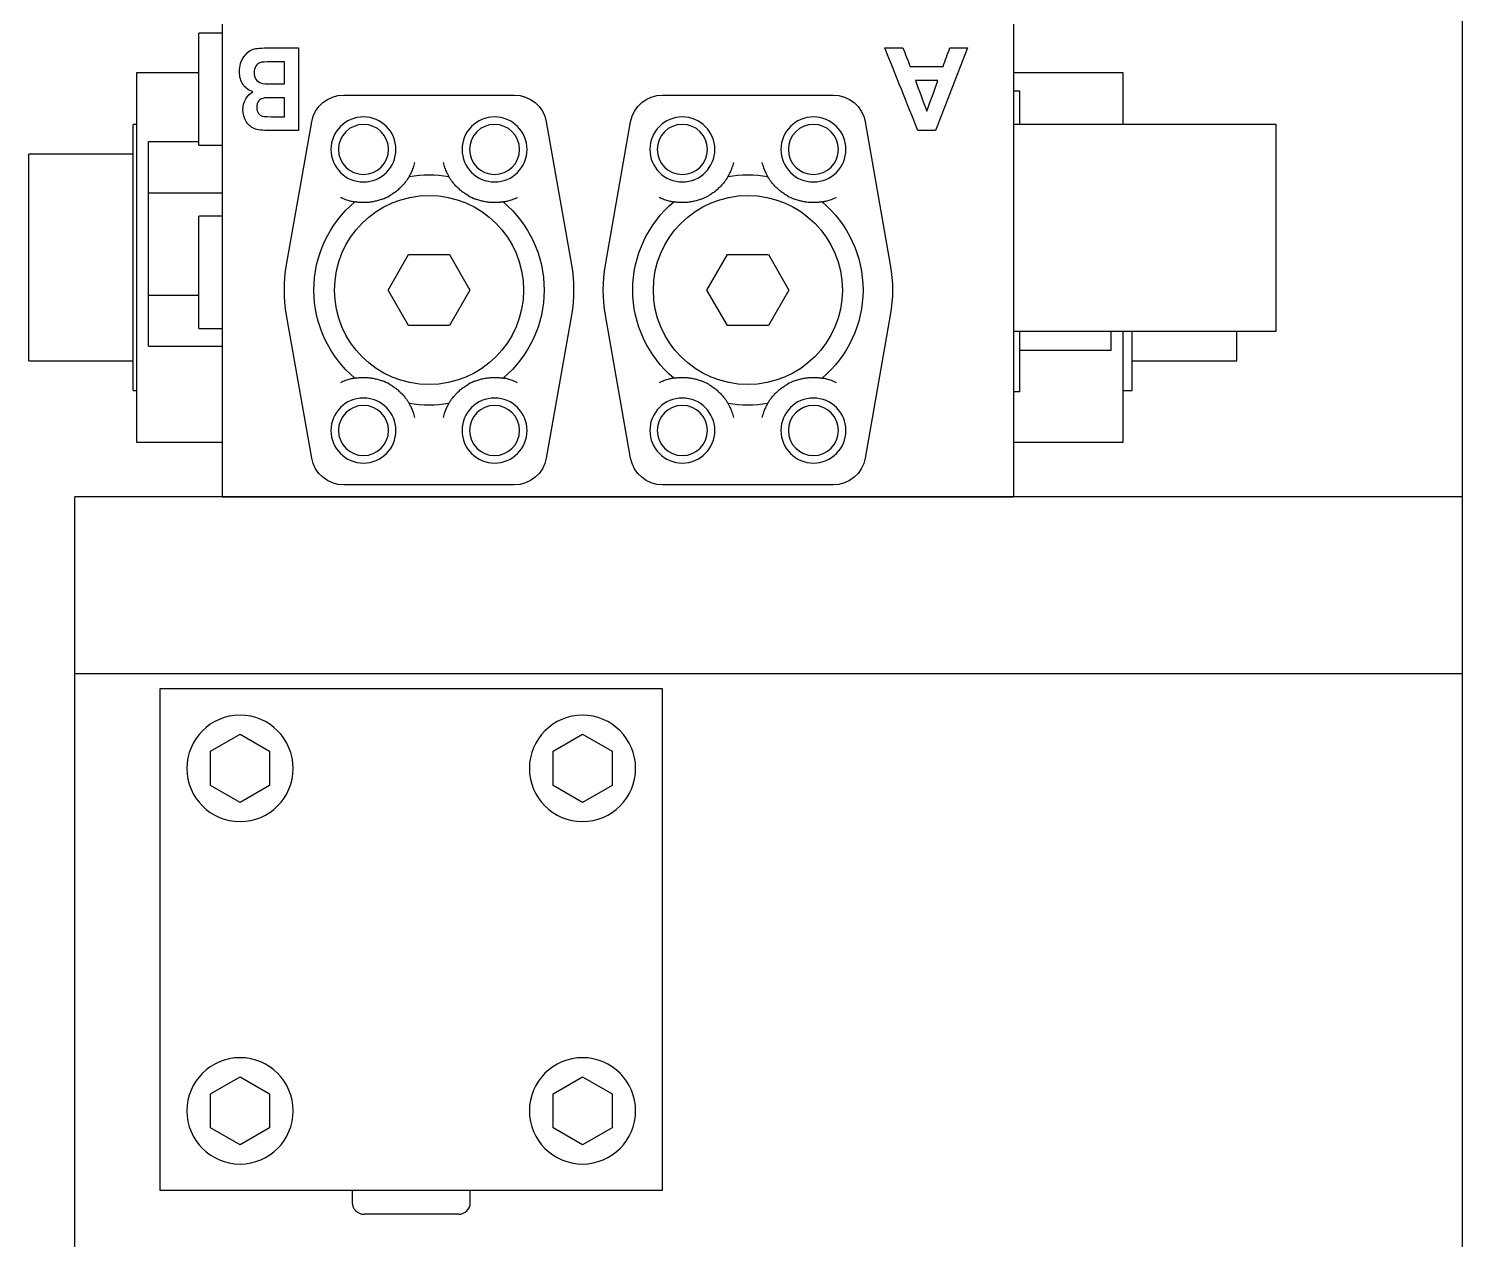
# Model space of a CAD drawing. Header units: millimetres. Extents: x 0 to 1189, y 0 to 841.
# Drawn here: x 940.45 to 956.64, y 550.02 to 563.68 of the extents above; entities that cross this region are included whole.
import ezdxf

# ---------------------------------------------------------------- set-up
doc = ezdxf.new("R2010")
doc.units = ezdxf.units.MM
doc.layers.add('1', color=7, linetype='CONTINUOUS', true_color=0xffffff)
doc.layers.add('2', color=7, linetype='CONTINUOUS', true_color=0xffffff)

msp = doc.modelspace()

# ---------------------------------------------------------------- linework, layer by layer
at = {"layer": '1', "color": 124, "linetype": 'Continuous'}
msp.add_line((956.635, 566.568), (956.635, 548.568), dxfattribs=at)
at = {"layer": '2', "color": 60, "linetype": 'Continuous'}
for p, q in [((942.635, 563.634), (942.369, 563.634)), ((942.369, 562.368), (942.369, 563.634)), ((941.669, 559.014), (941.669, 563.188)), ((941.669, 563.188), (942.369, 563.188)), ((951.569, 563.188), (952.802, 563.188)), ((952.802, 563.188), (952.802, 562.601)), ((951.569, 562.984), (951.635, 562.984)), ((951.635, 562.984), (951.635, 562.601)), ((944.006, 562.934), (945.932, 562.934)), ((947.606, 562.934), (949.532, 562.934)), ((941.669, 562.601), (941.629, 562.601)), ((941.629, 559.601), (941.629, 562.601)), ((943.36, 561.018), (943.645, 562.631)), ((946.293, 562.631), (946.577, 561.018)), ((946.96, 561.018), (947.245, 562.631)), ((949.893, 562.631), (950.177, 561.018)), ((954.535, 562.601), (951.569, 562.601)), ((954.535, 560.268), (954.535, 562.601)), ((941.802, 562.409), (942.369, 562.409)), ((941.802, 561.832), (941.802, 562.409)), ((942.369, 562.368), (942.635, 562.368)), ((941.629, 562.268), (940.449, 562.268)), ((940.449, 559.935), (940.449, 562.268)), ((941.802, 560.677), (941.802, 561.832)), ((941.802, 561.832), (942.635, 561.832)), ((942.635, 561.568), (942.369, 561.568)), ((942.369, 560.301), (942.369, 561.568)), ((944.507, 560.734), (944.738, 561.134)), ((944.738, 561.134), (945.2, 561.134)), ((945.2, 561.134), (945.431, 560.734)), ((948.107, 560.734), (948.338, 561.134)), ((948.338, 561.134), (948.8, 561.134)), ((948.8, 561.134), (949.031, 560.734)), ((944.738, 560.334), (944.507, 560.734)), ((945.431, 560.734), (945.2, 560.334)), ((948.338, 560.334), (948.107, 560.734)), ((949.031, 560.734), (948.8, 560.334)), ((941.802, 560.099), (941.802, 560.677)), ((941.802, 560.677), (942.369, 560.677)), ((943.645, 558.837), (943.36, 560.451)), ((946.577, 560.451), (946.293, 558.837)), ((947.245, 558.837), (946.96, 560.451)), ((950.177, 560.451), (949.893, 558.837)), ((942.369, 560.301), (942.635, 560.301)), ((945.2, 560.334), (944.738, 560.334)), ((948.8, 560.334), (948.338, 560.334)), ((951.569, 560.268), (954.535, 560.268)), ((951.635, 560.268), (951.635, 559.584)), ((952.669, 560.053), (952.669, 560.268)), ((952.802, 560.268), (952.802, 559.014)), ((952.909, 559.601), (952.909, 560.268)), ((954.089, 559.935), (954.089, 560.268)), ((941.802, 560.099), (942.635, 560.099)), ((940.449, 559.934), (940.449, 559.935)), ((940.449, 559.934), (941.629, 559.934)), ((952.669, 560.053), (951.635, 560.053)), ((952.909, 559.934), (954.089, 559.934)), ((954.089, 559.934), (954.089, 559.935)), ((941.629, 559.601), (941.669, 559.601)), ((951.635, 559.584), (951.569, 559.584)), ((952.802, 559.601), (952.909, 559.601)), ((942.635, 559.014), (941.669, 559.014)), ((952.802, 559.014), (951.569, 559.014)), ((945.932, 558.534), (944.006, 558.534)), ((949.532, 558.534), (947.606, 558.534))]:
    msp.add_line(p, q, dxfattribs=at)
at = {"layer": '2', "color": 252, "linetype": 'Continuous'}
for p, q in [((942.635, 563.734), (942.635, 558.401)), ((951.569, 563.734), (951.569, 558.401)), ((956.635, 558.401), (940.969, 558.401)), ((940.969, 556.401), (940.969, 558.401)), ((942.635, 558.401), (951.569, 558.401)), ((956.635, 556.401), (940.969, 556.401)), ((940.969, 549.734), (940.969, 556.401)), ((941.935, 550.568), (941.935, 556.234)), ((941.935, 556.234), (947.602, 556.234)), ((947.602, 556.234), (947.602, 550.568)), ((942.502, 555.527), (942.835, 555.719)), ((942.835, 555.719), (943.169, 555.527)), ((946.369, 555.527), (946.702, 555.719)), ((946.702, 555.719), (947.035, 555.527)), ((942.502, 555.142), (942.502, 555.527)), ((943.169, 555.527), (943.169, 555.142)), ((946.369, 555.142), (946.369, 555.527)), ((947.035, 555.527), (947.035, 555.142)), ((942.835, 554.949), (942.502, 555.142)), ((943.169, 555.142), (942.835, 554.949)), ((946.702, 554.949), (946.369, 555.142)), ((947.035, 555.142), (946.702, 554.949)), ((942.502, 551.66), (942.835, 551.852)), ((942.835, 551.852), (943.169, 551.66)), ((946.369, 551.66), (946.702, 551.852)), ((946.702, 551.852), (947.035, 551.66)), ((942.502, 551.275), (942.502, 551.66)), ((943.169, 551.66), (943.169, 551.275)), ((946.369, 551.275), (946.369, 551.66)), ((947.035, 551.66), (947.035, 551.275)), ((942.835, 551.083), (942.502, 551.275)), ((943.169, 551.275), (942.835, 551.083)), ((946.702, 551.083), (946.369, 551.275)), ((947.035, 551.275), (946.702, 551.083)), ((947.602, 550.568), (941.935, 550.568)), ((944.102, 550.568), (944.102, 550.434)), ((945.435, 550.434), (945.435, 550.568)), ((945.302, 550.301), (944.235, 550.301))]:
    msp.add_line(p, q, dxfattribs=at)
at = {"layer": '2', "color": 60, "linetype": 'Continuous', "extrusion": (0, 0, -1)}
for centre in [(-944.229, 562.321), (-945.709, 562.321), (-947.829, 562.321), (-949.309, 562.321), (-944.229, 559.148), (-945.709, 559.148), (-947.829, 559.148), (-949.309, 559.148)]:
    msp.add_circle(centre, 0.367, dxfattribs=at)
at = {"layer": '2', "color": 252, "linetype": 'Continuous', "extrusion": (0, 0, -1)}
for centre, radius in [((-944.229, 562.321), 0.283), ((-945.709, 562.321), 0.283), ((-947.829, 562.321), 0.283), ((-949.309, 562.321), 0.283), ((-944.229, 559.148), 0.283), ((-945.709, 559.148), 0.283), ((-947.829, 559.148), 0.283), ((-949.309, 559.148), 0.283), ((-942.835, 555.334), 0.6), ((-946.702, 555.334), 0.6), ((-942.835, 551.468), 0.6), ((-946.702, 551.468), 0.6)]:
    msp.add_circle(centre, radius, dxfattribs=at)
at = {"layer": '2', "color": 60, "linetype": 'Continuous'}
for centre in [(944.969, 560.734), (948.569, 560.734)]:
    msp.add_circle(centre, 1.067, dxfattribs=at)
at = {"layer": '2', "color": 60, "linetype": 'Continuous', "extrusion": (0, 0, -1)}
for centre, radius, start, end in [((-944.006, 562.568), 0.367, 10, 90), ((-945.932, 562.568), 0.367, 90, 170), ((-947.606, 562.568), 0.367, 10, 90), ((-949.532, 562.568), 0.367, 90, 170), ((-944.969, 560.734), 1.3, 80.0799, 99.9201), ((-948.569, 560.734), 1.3, 80.0799, 99.9201), ((-944.969, 560.734), 1.3, 310.0874, 49.9126), ((-944.969, 560.734), 1.3, 130.0874, 229.9126), ((-948.569, 560.734), 1.3, 310.0874, 49.9126), ((-948.569, 560.734), 1.3, 130.0874, 229.9126), ((-944.969, 560.734), 1.633, 350, 10), ((-944.969, 560.734), 1.633, 170, 190), ((-948.569, 560.734), 1.633, 350, 10), ((-948.569, 560.734), 1.633, 170, 190), ((-944.969, 560.734), 1.3, 260.0799, 279.9201), ((-948.569, 560.734), 1.3, 260.0799, 279.9201), ((-944.006, 558.901), 0.367, 270, 350), ((-945.932, 558.901), 0.367, 190, 270), ((-947.606, 558.901), 0.367, 270, 350), ((-949.532, 558.901), 0.367, 190, 270)]:
    msp.add_arc(centre, radius, start, end, dxfattribs=at)
at = {"layer": '2', "color": 60, "linetype": 'Continuous'}
for centre, start, end in [((944.229, 562.321), 290.6863, 299.3211), ((945.709, 562.321), 240.6789, 249.3137), ((947.829, 562.321), 290.6863, 299.3211), ((949.309, 562.321), 240.6789, 249.3137), ((944.229, 559.148), 60.6789, 69.3137), ((945.709, 559.148), 110.6863, 119.3211), ((947.829, 559.148), 60.6789, 69.3137), ((949.309, 559.148), 110.6863, 119.3211)]:
    msp.add_arc(centre, 0.6, start, end, dxfattribs=at)
at = {"layer": '2', "color": 252, "linetype": 'Continuous'}
for centre, start, end in [((944.235, 550.434), 180, 270), ((945.302, 550.434), 270, 0)]:
    msp.add_arc(centre, 0.133, start, end, dxfattribs=at)
for points, knots in [([(942.88, 563.369), (942.914, 563.416), (942.954, 563.445), (943.033, 563.464), (943.108, 563.468), (943.315, 563.468), (943.406, 563.468), (943.496, 563.468)], [0, 0, 0, 0, 0.448486, 0.448486, 0.760278, 0.760278, 1, 1, 1, 1]), ([(942.869, 563.054), (942.842, 563.093), (942.829, 563.141), (942.829, 563.265), (942.846, 563.322), (942.88, 563.369)], [0, 0, 0, 0, 0.452794, 0.452794, 1, 1, 1, 1]), ([(943.336, 563.31), (943.286, 563.31), (943.236, 563.31), (943.121, 563.31), (943.079, 563.307), (943.061, 563.3)], [0, 0, 0, 0, 0.431965, 0.431965, 1, 1, 1, 1]), ([(943.014, 563.261), (943.002, 563.242), (942.995, 563.218), (942.995, 563.158), (943.002, 563.132), (943.015, 563.113)], [0, 0, 0, 0, 0.496032, 0.496032, 1, 1, 1, 1]), ([(943.015, 563.113), (943.029, 563.093), (943.047, 563.079), (943.091, 563.064), (943.137, 563.061), (943.206, 563.061)], [0, 0, 0, 0, 0.5, 0.5, 1, 1, 1, 1]), ([(942.904, 562.638), (942.88, 562.676), (942.868, 562.72), (942.868, 562.814), (942.879, 562.855), (942.899, 562.891)], [0, 0, 0, 0, 0.520408, 0.520408, 1, 1, 1, 1]), ([(943.048, 562.869), (943.032, 562.851), (943.024, 562.826), (943.024, 562.768), (943.031, 562.745), (943.056, 562.711), (943.071, 562.7), (943.089, 562.696)], [0, 0, 0, 0, 0.361111, 0.361111, 0.680556, 0.680556, 1, 1, 1, 1]), ([(943.336, 562.905), (943.3, 562.905), (943.265, 562.905), (943.166, 562.905), (943.127, 562.904), (943.112, 562.902)], [0, 0, 0, 0, 0.356784, 0.356784, 1, 1, 1, 1]), ([(943.496, 562.534), (943.39, 562.534), (943.284, 562.534), (943.09, 562.534), (943.029, 562.542), (942.994, 562.557)], [0, 0, 0, 0, 0.549936, 0.549936, 1, 1, 1, 1])]:
    msp.add_open_spline(points, degree=3, knots=knots, dxfattribs=at)
for points in [[(943.496, 563.468), (943.496, 563.156), (943.496, 562.845), (943.496, 562.534)], [(950.115, 563.468), (950.184, 563.468), (950.252, 563.468), (950.32, 563.468)], [(950.488, 562.534), (950.364, 562.845), (950.24, 563.156), (950.115, 563.468)], [(950.32, 563.468), (950.347, 563.397), (950.374, 563.326), (950.401, 563.256)], [(951.049, 563.468), (950.928, 563.156), (950.807, 562.845), (950.686, 562.534)], [(950.773, 563.256), (950.798, 563.326), (950.824, 563.397), (950.85, 563.468)], [(950.85, 563.468), (950.916, 563.468), (950.982, 563.468), (951.049, 563.468)], [(943.061, 563.3), (943.042, 563.294), (943.027, 563.281), (943.014, 563.261)], [(943.336, 563.061), (943.336, 563.144), (943.336, 563.227), (943.336, 563.31)], [(950.401, 563.256), (950.525, 563.256), (950.649, 563.256), (950.773, 563.256)], [(942.98, 562.972), (942.933, 562.988), (942.896, 563.015), (942.869, 563.054)], [(943.206, 563.061), (943.249, 563.061), (943.292, 563.061), (943.336, 563.061)], [(950.461, 563.098), (950.504, 562.983), (950.547, 562.867), (950.589, 562.752)], [(950.715, 563.098), (950.63, 563.098), (950.546, 563.098), (950.461, 563.098)], [(950.589, 562.752), (950.631, 562.867), (950.673, 562.983), (950.715, 563.098)], [(942.899, 562.891), (942.92, 562.927), (942.947, 562.954), (942.98, 562.972)], [(943.112, 562.902), (943.085, 562.898), (943.063, 562.887), (943.048, 562.869)], [(943.336, 562.69), (943.336, 562.762), (943.336, 562.834), (943.336, 562.905)], [(943.089, 562.696), (943.107, 562.692), (943.158, 562.69), (943.243, 562.69)], [(943.243, 562.69), (943.274, 562.69), (943.305, 562.69), (943.336, 562.69)], [(942.994, 562.557), (942.959, 562.572), (942.929, 562.599), (942.904, 562.638)], [(950.686, 562.534), (950.62, 562.534), (950.554, 562.534), (950.488, 562.534)]]:
    msp.add_open_spline(points, degree=3, dxfattribs=at)
at = {"layer": '2', "color": 60, "linetype": 'Continuous'}
for points, knots in [([(944.745, 562.015), (944.745, 562.015), (944.746, 562.016), (944.748, 562.02), (944.749, 562.021), (944.751, 562.025), (944.752, 562.027), (944.754, 562.031), (944.755, 562.033), (944.758, 562.039), (944.76, 562.042), (944.765, 562.051), (944.768, 562.057), (944.775, 562.072), (944.778, 562.08), (944.785, 562.096), (944.789, 562.105), (944.795, 562.123), (944.799, 562.133), (944.805, 562.152), (944.808, 562.162), (944.81, 562.172)], [0, 0, 0, 0, 0.125, 0.125, 0.1875, 0.1875, 0.25, 0.25, 0.3125, 0.3125, 0.375, 0.375, 0.5, 0.5, 0.625, 0.625, 0.75, 0.75, 0.875, 0.875, 1, 1, 1, 1]), ([(945.128, 562.172), (945.13, 562.162), (945.133, 562.152), (945.139, 562.133), (945.142, 562.123), (945.149, 562.105), (945.152, 562.096), (945.159, 562.08), (945.163, 562.072), (945.17, 562.057), (945.173, 562.051), (945.179, 562.039), (945.182, 562.033), (945.186, 562.027), (945.187, 562.025), (945.189, 562.021), (945.19, 562.02), (945.192, 562.016), (945.193, 562.015), (945.193, 562.015)], [0, 0, 0, 0, 0.125, 0.125, 0.25, 0.25, 0.375, 0.375, 0.5, 0.5, 0.625, 0.625, 0.75, 0.75, 0.8125, 0.8125, 0.875, 0.875, 1, 1, 1, 1]), ([(948.345, 562.015), (948.345, 562.015), (948.346, 562.016), (948.348, 562.02), (948.349, 562.021), (948.351, 562.025), (948.352, 562.027), (948.354, 562.031), (948.355, 562.033), (948.358, 562.039), (948.36, 562.042), (948.365, 562.051), (948.368, 562.057), (948.375, 562.072), (948.378, 562.08), (948.385, 562.096), (948.389, 562.105), (948.395, 562.123), (948.399, 562.133), (948.405, 562.152), (948.408, 562.162), (948.41, 562.172)], [0, 0, 0, 0, 0.125, 0.125, 0.1875, 0.1875, 0.25, 0.25, 0.3125, 0.3125, 0.375, 0.375, 0.5, 0.5, 0.625, 0.625, 0.75, 0.75, 0.875, 0.875, 1, 1, 1, 1]), ([(948.728, 562.172), (948.73, 562.162), (948.733, 562.152), (948.739, 562.133), (948.742, 562.123), (948.749, 562.105), (948.752, 562.096), (948.759, 562.08), (948.763, 562.072), (948.77, 562.057), (948.773, 562.051), (948.779, 562.039), (948.782, 562.033), (948.786, 562.027), (948.787, 562.025), (948.789, 562.021), (948.79, 562.02), (948.792, 562.016), (948.793, 562.015), (948.793, 562.015)], [0, 0, 0, 0, 0.125, 0.125, 0.25, 0.25, 0.375, 0.375, 0.5, 0.5, 0.625, 0.625, 0.75, 0.75, 0.8125, 0.8125, 0.875, 0.875, 1, 1, 1, 1]), ([(944.745, 562.015), (944.745, 562.015), (944.744, 562.014), (944.743, 562.012), (944.743, 562.011), (944.741, 562.009), (944.74, 562.007), (944.738, 562.003), (944.736, 562), (944.732, 561.994), (944.73, 561.992), (944.727, 561.987), (944.726, 561.985), (944.721, 561.978), (944.717, 561.972), (944.709, 561.962), (944.705, 561.956), (944.696, 561.945), (944.692, 561.939), (944.682, 561.928), (944.677, 561.922), (944.661, 561.905), (944.65, 561.893), (944.627, 561.872), (944.615, 561.861), (944.59, 561.841), (944.577, 561.832), (944.55, 561.814), (944.537, 561.806), (944.523, 561.798)], [0, 0, 0, 0, 0.0625, 0.0625, 0.09375, 0.09375, 0.125, 0.125, 0.1875, 0.1875, 0.21875, 0.21875, 0.25, 0.25, 0.3125, 0.3125, 0.375, 0.375, 0.4375, 0.4375, 0.5, 0.5, 0.625, 0.625, 0.75, 0.75, 0.875, 0.875, 1, 1, 1, 1]), ([(945.415, 561.798), (945.401, 561.806), (945.387, 561.814), (945.361, 561.832), (945.348, 561.841), (945.323, 561.861), (945.311, 561.872), (945.293, 561.888), (945.287, 561.894), (945.276, 561.905), (945.271, 561.911), (945.26, 561.922), (945.255, 561.928), (945.246, 561.939), (945.241, 561.945), (945.232, 561.956), (945.228, 561.962), (945.22, 561.972), (945.217, 561.977), (945.21, 561.987), (945.207, 561.992), (945.203, 561.998), (945.202, 561.999), (945.2, 562.003), (945.199, 562.004), (945.196, 562.009), (945.195, 562.011), (945.193, 562.014), (945.193, 562.015), (945.193, 562.015)], [0, 0, 0, 0, 0.125, 0.125, 0.25, 0.25, 0.375, 0.375, 0.4375, 0.4375, 0.5, 0.5, 0.5625, 0.5625, 0.625, 0.625, 0.6875, 0.6875, 0.75, 0.75, 0.8125, 0.8125, 0.84375, 0.84375, 0.875, 0.875, 0.9375, 0.9375, 1, 1, 1, 1]), ([(948.345, 562.015), (948.345, 562.015), (948.344, 562.014), (948.343, 562.012), (948.343, 562.011), (948.341, 562.009), (948.34, 562.007), (948.338, 562.003), (948.336, 562), (948.332, 561.994), (948.33, 561.992), (948.327, 561.987), (948.326, 561.985), (948.321, 561.978), (948.317, 561.972), (948.309, 561.962), (948.305, 561.956), (948.296, 561.945), (948.292, 561.939), (948.282, 561.928), (948.277, 561.922), (948.261, 561.905), (948.25, 561.893), (948.227, 561.872), (948.215, 561.861), (948.19, 561.841), (948.177, 561.832), (948.15, 561.814), (948.137, 561.806), (948.123, 561.798)], [0, 0, 0, 0, 0.0625, 0.0625, 0.09375, 0.09375, 0.125, 0.125, 0.1875, 0.1875, 0.21875, 0.21875, 0.25, 0.25, 0.3125, 0.3125, 0.375, 0.375, 0.4375, 0.4375, 0.5, 0.5, 0.625, 0.625, 0.75, 0.75, 0.875, 0.875, 1, 1, 1, 1]), ([(949.015, 561.798), (949.001, 561.806), (948.987, 561.814), (948.961, 561.832), (948.948, 561.841), (948.923, 561.861), (948.911, 561.872), (948.893, 561.888), (948.887, 561.894), (948.876, 561.905), (948.871, 561.911), (948.86, 561.922), (948.855, 561.928), (948.846, 561.939), (948.841, 561.945), (948.832, 561.956), (948.828, 561.962), (948.82, 561.972), (948.817, 561.977), (948.81, 561.987), (948.807, 561.992), (948.803, 561.998), (948.802, 561.999), (948.8, 562.003), (948.799, 562.004), (948.796, 562.009), (948.795, 562.011), (948.793, 562.014), (948.793, 562.015), (948.793, 562.015)], [0, 0, 0, 0, 0.125, 0.125, 0.25, 0.25, 0.375, 0.375, 0.4375, 0.4375, 0.5, 0.5, 0.5625, 0.5625, 0.625, 0.625, 0.6875, 0.6875, 0.75, 0.75, 0.8125, 0.8125, 0.84375, 0.84375, 0.875, 0.875, 0.9375, 0.9375, 1, 1, 1, 1]), ([(943.969, 561.78), (943.974, 561.778), (943.979, 561.776), (943.988, 561.771), (943.993, 561.769), (944.007, 561.763), (944.016, 561.76), (944.034, 561.753), (944.043, 561.75), (944.06, 561.745), (944.069, 561.743), (944.084, 561.738), (944.092, 561.737), (944.105, 561.734), (944.111, 561.733), (944.121, 561.731), (944.125, 561.73), (944.129, 561.729), (944.13, 561.729), (944.131, 561.729), (944.132, 561.729), (944.132, 561.729)], [0, 0, 0, 0, 0.0625, 0.0625, 0.125, 0.125, 0.25, 0.25, 0.375, 0.375, 0.5, 0.5, 0.625, 0.625, 0.75, 0.75, 0.875, 0.875, 0.9375, 0.9375, 1, 1, 1, 1]), ([(944.441, 561.76), (944.426, 561.754), (944.41, 561.749), (944.38, 561.74), (944.364, 561.736), (944.333, 561.73), (944.317, 561.727), (944.293, 561.724), (944.285, 561.723), (944.27, 561.722), (944.262, 561.722), (944.246, 561.721), (944.239, 561.721), (944.223, 561.721), (944.216, 561.721), (944.202, 561.721), (944.195, 561.722), (944.182, 561.723), (944.176, 561.723), (944.164, 561.724), (944.159, 561.725), (944.152, 561.726), (944.149, 561.726), (944.145, 561.727), (944.144, 561.727), (944.139, 561.728), (944.136, 561.728), (944.133, 561.729), (944.132, 561.729), (944.132, 561.729)], [0, 0, 0, 0, 0.125, 0.125, 0.25, 0.25, 0.375, 0.375, 0.4375, 0.4375, 0.5, 0.5, 0.5625, 0.5625, 0.625, 0.625, 0.6875, 0.6875, 0.75, 0.75, 0.8125, 0.8125, 0.84375, 0.84375, 0.875, 0.875, 0.9375, 0.9375, 1, 1, 1, 1]), ([(945.806, 561.729), (945.806, 561.729), (945.805, 561.729), (945.803, 561.728), (945.801, 561.728), (945.799, 561.728), (945.797, 561.727), (945.792, 561.727), (945.788, 561.726), (945.781, 561.725), (945.779, 561.725), (945.774, 561.724), (945.771, 561.724), (945.762, 561.723), (945.756, 561.723), (945.742, 561.722), (945.736, 561.721), (945.721, 561.721), (945.714, 561.721), (945.699, 561.721), (945.691, 561.721), (945.668, 561.722), (945.652, 561.723), (945.621, 561.727), (945.605, 561.73), (945.573, 561.736), (945.558, 561.74), (945.527, 561.749), (945.512, 561.754), (945.497, 561.76)], [0, 0, 0, 0, 0.0625, 0.0625, 0.09375, 0.09375, 0.125, 0.125, 0.1875, 0.1875, 0.21875, 0.21875, 0.25, 0.25, 0.3125, 0.3125, 0.375, 0.375, 0.4375, 0.4375, 0.5, 0.5, 0.625, 0.625, 0.75, 0.75, 0.875, 0.875, 1, 1, 1, 1]), ([(945.806, 561.729), (945.806, 561.729), (945.807, 561.729), (945.811, 561.73), (945.813, 561.73), (945.817, 561.731), (945.819, 561.731), (945.824, 561.732), (945.827, 561.733), (945.833, 561.734), (945.836, 561.735), (945.846, 561.737), (945.853, 561.738), (945.869, 561.743), (945.877, 561.745), (945.895, 561.75), (945.903, 561.753), (945.922, 561.76), (945.931, 561.763), (945.95, 561.771), (945.959, 561.775), (945.968, 561.78)], [0, 0, 0, 0, 0.125, 0.125, 0.1875, 0.1875, 0.25, 0.25, 0.3125, 0.3125, 0.375, 0.375, 0.5, 0.5, 0.625, 0.625, 0.75, 0.75, 0.875, 0.875, 1, 1, 1, 1]), ([(947.569, 561.78), (947.574, 561.778), (947.579, 561.776), (947.588, 561.771), (947.593, 561.769), (947.607, 561.763), (947.616, 561.76), (947.634, 561.753), (947.643, 561.75), (947.66, 561.745), (947.669, 561.743), (947.684, 561.738), (947.692, 561.737), (947.705, 561.734), (947.711, 561.733), (947.721, 561.731), (947.725, 561.73), (947.729, 561.729), (947.73, 561.729), (947.731, 561.729), (947.732, 561.729), (947.732, 561.729)], [0, 0, 0, 0, 0.0625, 0.0625, 0.125, 0.125, 0.25, 0.25, 0.375, 0.375, 0.5, 0.5, 0.625, 0.625, 0.75, 0.75, 0.875, 0.875, 0.9375, 0.9375, 1, 1, 1, 1]), ([(948.041, 561.76), (948.026, 561.754), (948.01, 561.749), (947.98, 561.74), (947.964, 561.736), (947.933, 561.73), (947.917, 561.727), (947.893, 561.724), (947.885, 561.723), (947.87, 561.722), (947.862, 561.722), (947.846, 561.721), (947.839, 561.721), (947.823, 561.721), (947.816, 561.721), (947.802, 561.721), (947.795, 561.722), (947.782, 561.723), (947.776, 561.723), (947.764, 561.724), (947.759, 561.725), (947.752, 561.726), (947.749, 561.726), (947.745, 561.727), (947.744, 561.727), (947.739, 561.728), (947.736, 561.728), (947.733, 561.729), (947.732, 561.729), (947.732, 561.729)], [0, 0, 0, 0, 0.125, 0.125, 0.25, 0.25, 0.375, 0.375, 0.4375, 0.4375, 0.5, 0.5, 0.5625, 0.5625, 0.625, 0.625, 0.6875, 0.6875, 0.75, 0.75, 0.8125, 0.8125, 0.84375, 0.84375, 0.875, 0.875, 0.9375, 0.9375, 1, 1, 1, 1]), ([(949.406, 561.729), (949.406, 561.729), (949.405, 561.729), (949.403, 561.728), (949.401, 561.728), (949.399, 561.728), (949.397, 561.727), (949.392, 561.727), (949.388, 561.726), (949.381, 561.725), (949.379, 561.725), (949.374, 561.724), (949.371, 561.724), (949.362, 561.723), (949.356, 561.723), (949.342, 561.722), (949.336, 561.721), (949.321, 561.721), (949.314, 561.721), (949.299, 561.721), (949.291, 561.721), (949.268, 561.722), (949.252, 561.723), (949.221, 561.727), (949.205, 561.73), (949.173, 561.736), (949.158, 561.74), (949.127, 561.749), (949.112, 561.754), (949.097, 561.76)], [0, 0, 0, 0, 0.0625, 0.0625, 0.09375, 0.09375, 0.125, 0.125, 0.1875, 0.1875, 0.21875, 0.21875, 0.25, 0.25, 0.3125, 0.3125, 0.375, 0.375, 0.4375, 0.4375, 0.5, 0.5, 0.625, 0.625, 0.75, 0.75, 0.875, 0.875, 1, 1, 1, 1]), ([(949.406, 561.729), (949.406, 561.729), (949.407, 561.729), (949.411, 561.73), (949.413, 561.73), (949.417, 561.731), (949.419, 561.731), (949.424, 561.732), (949.427, 561.733), (949.433, 561.734), (949.436, 561.735), (949.446, 561.737), (949.453, 561.738), (949.469, 561.743), (949.477, 561.745), (949.495, 561.75), (949.503, 561.753), (949.522, 561.76), (949.531, 561.763), (949.55, 561.771), (949.559, 561.775), (949.568, 561.78)], [0, 0, 0, 0, 0.125, 0.125, 0.1875, 0.1875, 0.25, 0.25, 0.3125, 0.3125, 0.375, 0.375, 0.5, 0.5, 0.625, 0.625, 0.75, 0.75, 0.875, 0.875, 1, 1, 1, 1]), ([(944.132, 559.74), (944.132, 559.74), (944.13, 559.739), (944.126, 559.739), (944.124, 559.738), (944.12, 559.738), (944.118, 559.737), (944.113, 559.736), (944.11, 559.736), (944.105, 559.735), (944.101, 559.734), (944.091, 559.732), (944.084, 559.73), (944.069, 559.726), (944.06, 559.723), (944.043, 559.718), (944.034, 559.715), (944.016, 559.709), (944.006, 559.705), (943.988, 559.697), (943.978, 559.693), (943.969, 559.688)], [0, 0, 0, 0, 0.125, 0.125, 0.1875, 0.1875, 0.25, 0.25, 0.3125, 0.3125, 0.375, 0.375, 0.5, 0.5, 0.625, 0.625, 0.75, 0.75, 0.875, 0.875, 1, 1, 1, 1]), ([(944.132, 559.74), (944.132, 559.74), (944.133, 559.74), (944.135, 559.74), (944.136, 559.74), (944.139, 559.741), (944.14, 559.741), (944.145, 559.742), (944.149, 559.742), (944.156, 559.743), (944.159, 559.743), (944.164, 559.744), (944.167, 559.744), (944.176, 559.745), (944.182, 559.746), (944.195, 559.747), (944.202, 559.747), (944.216, 559.747), (944.224, 559.748), (944.239, 559.747), (944.247, 559.747), (944.27, 559.746), (944.286, 559.745), (944.317, 559.741), (944.333, 559.739), (944.364, 559.732), (944.38, 559.728), (944.411, 559.72), (944.426, 559.714), (944.441, 559.709)], [0, 0, 0, 0, 0.0625, 0.0625, 0.09375, 0.09375, 0.125, 0.125, 0.1875, 0.1875, 0.21875, 0.21875, 0.25, 0.25, 0.3125, 0.3125, 0.375, 0.375, 0.4375, 0.4375, 0.5, 0.5, 0.625, 0.625, 0.75, 0.75, 0.875, 0.875, 1, 1, 1, 1]), ([(945.497, 559.709), (945.512, 559.715), (945.527, 559.72), (945.558, 559.728), (945.573, 559.732), (945.605, 559.739), (945.621, 559.741), (945.644, 559.744), (945.652, 559.745), (945.668, 559.746), (945.676, 559.747), (945.691, 559.747), (945.699, 559.747), (945.714, 559.748), (945.722, 559.747), (945.736, 559.747), (945.743, 559.747), (945.756, 559.746), (945.762, 559.745), (945.774, 559.744), (945.779, 559.743), (945.786, 559.743), (945.788, 559.742), (945.792, 559.742), (945.794, 559.741), (945.799, 559.741), (945.802, 559.74), (945.805, 559.74), (945.806, 559.74), (945.806, 559.74)], [0, 0, 0, 0, 0.125, 0.125, 0.25, 0.25, 0.375, 0.375, 0.4375, 0.4375, 0.5, 0.5, 0.5625, 0.5625, 0.625, 0.625, 0.6875, 0.6875, 0.75, 0.75, 0.8125, 0.8125, 0.84375, 0.84375, 0.875, 0.875, 0.9375, 0.9375, 1, 1, 1, 1]), ([(945.968, 559.688), (945.964, 559.691), (945.959, 559.693), (945.95, 559.697), (945.945, 559.699), (945.931, 559.705), (945.922, 559.709), (945.903, 559.715), (945.894, 559.718), (945.877, 559.723), (945.869, 559.726), (945.853, 559.73), (945.846, 559.732), (945.833, 559.735), (945.827, 559.736), (945.817, 559.738), (945.813, 559.738), (945.809, 559.739), (945.808, 559.739), (945.806, 559.74), (945.806, 559.74), (945.806, 559.74)], [0, 0, 0, 0, 0.0625, 0.0625, 0.125, 0.125, 0.25, 0.25, 0.375, 0.375, 0.5, 0.5, 0.625, 0.625, 0.75, 0.75, 0.875, 0.875, 0.9375, 0.9375, 1, 1, 1, 1]), ([(947.732, 559.74), (947.732, 559.74), (947.73, 559.739), (947.726, 559.739), (947.724, 559.738), (947.72, 559.738), (947.718, 559.737), (947.713, 559.736), (947.71, 559.736), (947.705, 559.735), (947.701, 559.734), (947.691, 559.732), (947.684, 559.73), (947.669, 559.726), (947.66, 559.723), (947.643, 559.718), (947.634, 559.715), (947.616, 559.709), (947.606, 559.705), (947.588, 559.697), (947.578, 559.693), (947.569, 559.688)], [0, 0, 0, 0, 0.125, 0.125, 0.1875, 0.1875, 0.25, 0.25, 0.3125, 0.3125, 0.375, 0.375, 0.5, 0.5, 0.625, 0.625, 0.75, 0.75, 0.875, 0.875, 1, 1, 1, 1]), ([(947.732, 559.74), (947.732, 559.74), (947.733, 559.74), (947.735, 559.74), (947.736, 559.74), (947.739, 559.741), (947.74, 559.741), (947.745, 559.742), (947.749, 559.742), (947.756, 559.743), (947.759, 559.743), (947.764, 559.744), (947.767, 559.744), (947.776, 559.745), (947.782, 559.746), (947.795, 559.747), (947.802, 559.747), (947.816, 559.747), (947.824, 559.748), (947.839, 559.747), (947.847, 559.747), (947.87, 559.746), (947.886, 559.745), (947.917, 559.741), (947.933, 559.739), (947.964, 559.732), (947.98, 559.728), (948.011, 559.72), (948.026, 559.714), (948.041, 559.709)], [0, 0, 0, 0, 0.0625, 0.0625, 0.09375, 0.09375, 0.125, 0.125, 0.1875, 0.1875, 0.21875, 0.21875, 0.25, 0.25, 0.3125, 0.3125, 0.375, 0.375, 0.4375, 0.4375, 0.5, 0.5, 0.625, 0.625, 0.75, 0.75, 0.875, 0.875, 1, 1, 1, 1]), ([(949.097, 559.709), (949.112, 559.715), (949.127, 559.72), (949.158, 559.728), (949.173, 559.732), (949.205, 559.739), (949.221, 559.741), (949.244, 559.744), (949.252, 559.745), (949.268, 559.746), (949.276, 559.747), (949.291, 559.747), (949.299, 559.747), (949.314, 559.748), (949.322, 559.747), (949.336, 559.747), (949.343, 559.747), (949.356, 559.746), (949.362, 559.745), (949.374, 559.744), (949.379, 559.743), (949.386, 559.743), (949.388, 559.742), (949.392, 559.742), (949.394, 559.741), (949.399, 559.741), (949.402, 559.74), (949.405, 559.74), (949.406, 559.74), (949.406, 559.74)], [0, 0, 0, 0, 0.125, 0.125, 0.25, 0.25, 0.375, 0.375, 0.4375, 0.4375, 0.5, 0.5, 0.5625, 0.5625, 0.625, 0.625, 0.6875, 0.6875, 0.75, 0.75, 0.8125, 0.8125, 0.84375, 0.84375, 0.875, 0.875, 0.9375, 0.9375, 1, 1, 1, 1]), ([(949.568, 559.688), (949.564, 559.691), (949.559, 559.693), (949.55, 559.697), (949.545, 559.699), (949.531, 559.705), (949.522, 559.709), (949.503, 559.715), (949.494, 559.718), (949.477, 559.723), (949.469, 559.726), (949.453, 559.73), (949.446, 559.732), (949.433, 559.735), (949.427, 559.736), (949.417, 559.738), (949.413, 559.738), (949.409, 559.739), (949.408, 559.739), (949.406, 559.74), (949.406, 559.74), (949.406, 559.74)], [0, 0, 0, 0, 0.0625, 0.0625, 0.125, 0.125, 0.25, 0.25, 0.375, 0.375, 0.5, 0.5, 0.625, 0.625, 0.75, 0.75, 0.875, 0.875, 0.9375, 0.9375, 1, 1, 1, 1]), ([(944.523, 559.671), (944.537, 559.663), (944.55, 559.654), (944.577, 559.636), (944.59, 559.627), (944.615, 559.607), (944.627, 559.597), (944.644, 559.58), (944.65, 559.575), (944.661, 559.563), (944.667, 559.558), (944.677, 559.546), (944.682, 559.541), (944.692, 559.529), (944.697, 559.523), (944.705, 559.512), (944.71, 559.507), (944.717, 559.496), (944.721, 559.491), (944.727, 559.481), (944.73, 559.477), (944.734, 559.471), (944.735, 559.469), (944.738, 559.465), (944.739, 559.464), (944.741, 559.46), (944.743, 559.457), (944.744, 559.454), (944.745, 559.454), (944.745, 559.454)], [0, 0, 0, 0, 0.125, 0.125, 0.25, 0.25, 0.375, 0.375, 0.4375, 0.4375, 0.5, 0.5, 0.5625, 0.5625, 0.625, 0.625, 0.6875, 0.6875, 0.75, 0.75, 0.8125, 0.8125, 0.84375, 0.84375, 0.875, 0.875, 0.9375, 0.9375, 1, 1, 1, 1]), ([(945.193, 559.454), (945.193, 559.454), (945.193, 559.454), (945.195, 559.457), (945.195, 559.458), (945.196, 559.46), (945.197, 559.461), (945.2, 559.465), (945.202, 559.469), (945.206, 559.475), (945.207, 559.477), (945.21, 559.481), (945.212, 559.484), (945.217, 559.491), (945.22, 559.496), (945.228, 559.507), (945.232, 559.512), (945.241, 559.524), (945.246, 559.529), (945.256, 559.541), (945.261, 559.547), (945.276, 559.564), (945.287, 559.575), (945.311, 559.597), (945.323, 559.607), (945.348, 559.627), (945.361, 559.637), (945.388, 559.655), (945.401, 559.663), (945.415, 559.671)], [0, 0, 0, 0, 0.0625, 0.0625, 0.09375, 0.09375, 0.125, 0.125, 0.1875, 0.1875, 0.21875, 0.21875, 0.25, 0.25, 0.3125, 0.3125, 0.375, 0.375, 0.4375, 0.4375, 0.5, 0.5, 0.625, 0.625, 0.75, 0.75, 0.875, 0.875, 1, 1, 1, 1]), ([(948.123, 559.671), (948.137, 559.663), (948.15, 559.654), (948.177, 559.636), (948.19, 559.627), (948.215, 559.607), (948.227, 559.597), (948.244, 559.58), (948.25, 559.575), (948.261, 559.563), (948.267, 559.558), (948.277, 559.546), (948.282, 559.541), (948.292, 559.529), (948.297, 559.523), (948.305, 559.512), (948.31, 559.507), (948.317, 559.496), (948.321, 559.491), (948.327, 559.481), (948.33, 559.477), (948.334, 559.471), (948.335, 559.469), (948.338, 559.465), (948.339, 559.464), (948.341, 559.46), (948.343, 559.457), (948.344, 559.454), (948.345, 559.454), (948.345, 559.454)], [0, 0, 0, 0, 0.125, 0.125, 0.25, 0.25, 0.375, 0.375, 0.4375, 0.4375, 0.5, 0.5, 0.5625, 0.5625, 0.625, 0.625, 0.6875, 0.6875, 0.75, 0.75, 0.8125, 0.8125, 0.84375, 0.84375, 0.875, 0.875, 0.9375, 0.9375, 1, 1, 1, 1]), ([(948.793, 559.454), (948.793, 559.454), (948.793, 559.454), (948.795, 559.457), (948.795, 559.458), (948.796, 559.46), (948.797, 559.461), (948.8, 559.465), (948.802, 559.469), (948.806, 559.475), (948.807, 559.477), (948.81, 559.481), (948.812, 559.484), (948.817, 559.491), (948.82, 559.496), (948.828, 559.507), (948.832, 559.512), (948.841, 559.524), (948.846, 559.529), (948.856, 559.541), (948.861, 559.547), (948.876, 559.564), (948.887, 559.575), (948.911, 559.597), (948.923, 559.607), (948.948, 559.627), (948.961, 559.637), (948.988, 559.655), (949.001, 559.663), (949.015, 559.671)], [0, 0, 0, 0, 0.0625, 0.0625, 0.09375, 0.09375, 0.125, 0.125, 0.1875, 0.1875, 0.21875, 0.21875, 0.25, 0.25, 0.3125, 0.3125, 0.375, 0.375, 0.4375, 0.4375, 0.5, 0.5, 0.625, 0.625, 0.75, 0.75, 0.875, 0.875, 1, 1, 1, 1]), ([(944.81, 559.296), (944.808, 559.306), (944.805, 559.316), (944.799, 559.335), (944.795, 559.345), (944.789, 559.363), (944.785, 559.372), (944.778, 559.389), (944.775, 559.396), (944.768, 559.411), (944.765, 559.418), (944.758, 559.43), (944.755, 559.435), (944.752, 559.442), (944.751, 559.444), (944.749, 559.447), (944.748, 559.449), (944.746, 559.452), (944.745, 559.454), (944.745, 559.454)], [0, 0, 0, 0, 0.125, 0.125, 0.25, 0.25, 0.375, 0.375, 0.5, 0.5, 0.625, 0.625, 0.75, 0.75, 0.8125, 0.8125, 0.875, 0.875, 1, 1, 1, 1]), ([(945.193, 559.454), (945.193, 559.454), (945.192, 559.452), (945.19, 559.449), (945.189, 559.447), (945.187, 559.444), (945.186, 559.442), (945.183, 559.437), (945.182, 559.435), (945.179, 559.43), (945.178, 559.427), (945.173, 559.418), (945.17, 559.411), (945.163, 559.396), (945.159, 559.389), (945.152, 559.372), (945.149, 559.363), (945.142, 559.345), (945.139, 559.335), (945.133, 559.316), (945.13, 559.306), (945.128, 559.296)], [0, 0, 0, 0, 0.125, 0.125, 0.1875, 0.1875, 0.25, 0.25, 0.3125, 0.3125, 0.375, 0.375, 0.5, 0.5, 0.625, 0.625, 0.75, 0.75, 0.875, 0.875, 1, 1, 1, 1]), ([(948.41, 559.296), (948.408, 559.306), (948.405, 559.316), (948.399, 559.335), (948.395, 559.345), (948.389, 559.363), (948.385, 559.372), (948.378, 559.389), (948.375, 559.396), (948.368, 559.411), (948.365, 559.418), (948.358, 559.43), (948.355, 559.435), (948.352, 559.442), (948.351, 559.444), (948.349, 559.447), (948.348, 559.449), (948.346, 559.452), (948.345, 559.454), (948.345, 559.454)], [0, 0, 0, 0, 0.125, 0.125, 0.25, 0.25, 0.375, 0.375, 0.5, 0.5, 0.625, 0.625, 0.75, 0.75, 0.8125, 0.8125, 0.875, 0.875, 1, 1, 1, 1]), ([(948.793, 559.454), (948.793, 559.454), (948.792, 559.452), (948.79, 559.449), (948.789, 559.447), (948.787, 559.444), (948.786, 559.442), (948.783, 559.437), (948.782, 559.435), (948.779, 559.43), (948.778, 559.427), (948.773, 559.418), (948.77, 559.411), (948.763, 559.396), (948.759, 559.389), (948.752, 559.372), (948.749, 559.363), (948.742, 559.345), (948.739, 559.335), (948.733, 559.316), (948.73, 559.306), (948.728, 559.296)], [0, 0, 0, 0, 0.125, 0.125, 0.1875, 0.1875, 0.25, 0.25, 0.3125, 0.3125, 0.375, 0.375, 0.5, 0.5, 0.625, 0.625, 0.75, 0.75, 0.875, 0.875, 1, 1, 1, 1])]:
    msp.add_open_spline(points, degree=3, knots=knots, dxfattribs=at)

doc.saveas('drawing.dxf')
